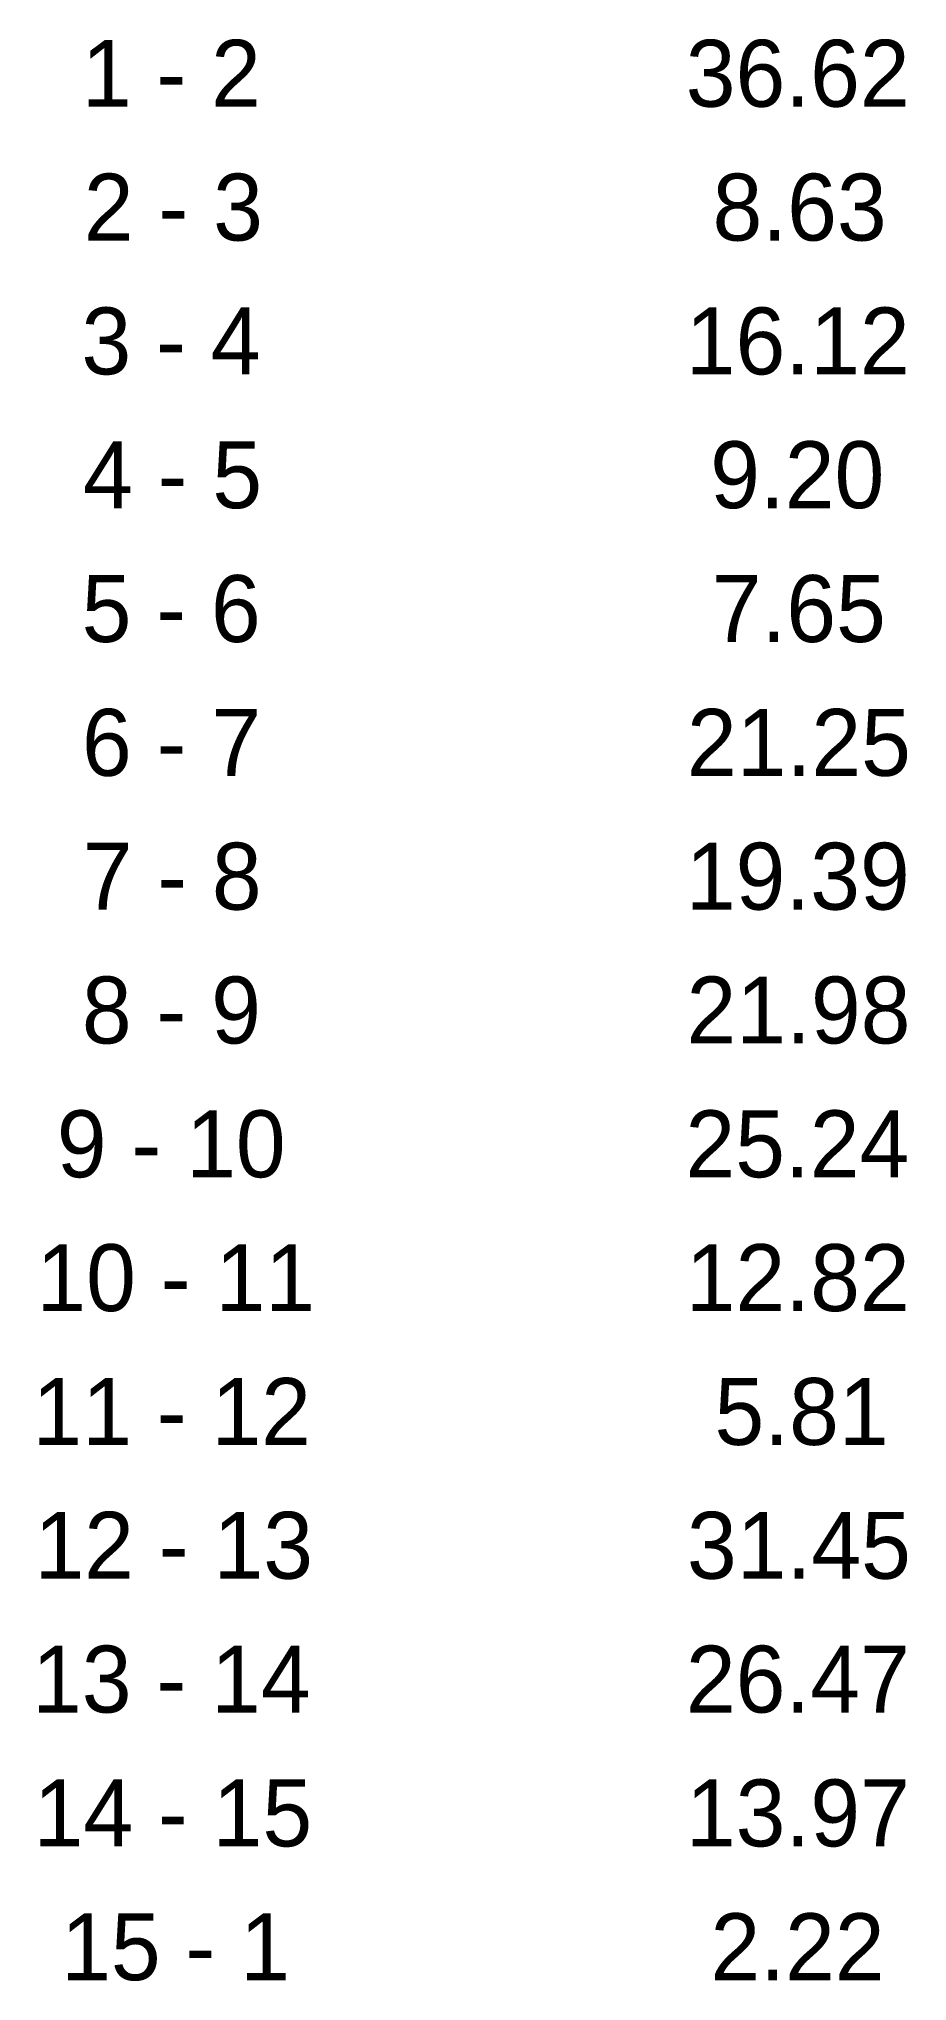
# Model space of a CAD drawing. Extents: x 536571 to 537607, y 1838306 to 1839546.
# Drawn here: x 536570.8 to 536609.7, y 1838305.9 to 1838393 of the extents above.
import ezdxf

# ---------------------------------------------------------------- set-up
doc = ezdxf.new("R2010")
doc.units = 0
doc.layers.add('Level 52', color=7, linetype='Continuous')

msp = doc.modelspace()

# ---------------------------------------------------------------- texts
at = {"layer": 'Level 52'}
for s, p in [('1 - 2', (536572.681, 1838389.927)), ('36.62', (536599.756, 1838389.927)), ('2 - 3', (536572.773, 1838383.927)), ('8.63', (536600.957, 1838383.927)), ('3 - 4', (536572.666, 1838377.927)), ('16.12', (536599.756, 1838377.927)), ('4 - 5', (536572.735, 1838371.927)), ('9.20', (536600.851, 1838371.927)), ('5 - 6', (536572.674, 1838365.927)), ('7.65', (536600.918, 1838365.927)), ('6 - 7', (536572.688, 1838359.927)), ('21.25', (536599.81, 1838359.927)), ('7 - 8', (536572.716, 1838353.927)), ('19.39', (536599.759, 1838353.927)), ('8 - 9', (536572.684, 1838347.927)), ('21.98', (536599.791, 1838347.927)), ('9 - 10', (536571.56, 1838341.927)), ('25.24', (536599.741, 1838341.927)), ('10 - 11', (536570.644, 1838335.927)), ('12.82', (536599.756, 1838335.927)), ('11 - 12', (536570.465, 1838329.927)), ('5.81', (536601.044, 1838329.927)), ('12 - 13', (536570.557, 1838323.927)), ('31.45', (536599.81, 1838323.927)), ('13 - 14', (536570.449, 1838317.927)), ('26.47', (536599.763, 1838317.927)), ('14 - 15', (536570.519, 1838311.927)), ('13.97', (536599.763, 1838311.927)), ('15 - 1', (536571.753, 1838305.927)), ('2.22', (536600.865, 1838305.927))]:
    msp.add_text(s, height=3, dxfattribs=at).set_placement(p)

doc.saveas('drawing.dxf')
